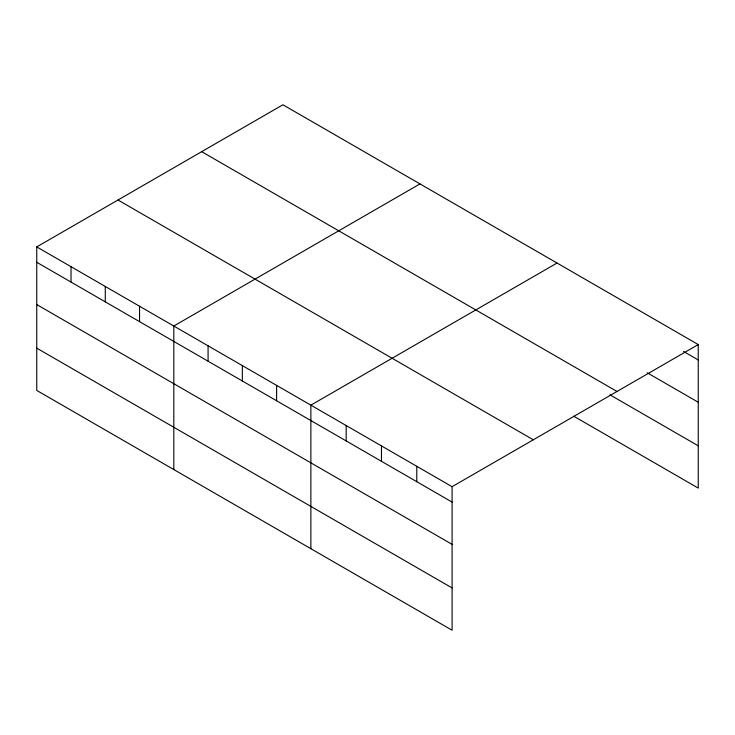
<?xml version="1.0" encoding="UTF-8"?>
<svg xmlns="http://www.w3.org/2000/svg" width="735" height="735" viewBox="0 0 735 735"><rect width="100%" height="100%" fill="white"/><g stroke="black" fill="none" stroke-linecap="round" stroke-linejoin="round"><path stroke-width="1.1" d="M452.089 544.369L452.089 486.689L36.75 246.905L36.75 390.432L452.089 630.226L452.089 544.369L36.75 304.575M573.704 416.194L698.25 488.095L698.25 344.568L282.911 104.774L36.75 246.905M419.979 183.906L173.809 326.028L173.809 469.564M557.038 263.038L310.868 405.16L310.868 548.696M452.089 486.689L698.25 344.568M683.541 351.468L698.25 359.957M647.259 372.801L698.25 402.247M201.684 151.676L617.014 391.47M609.995 394.86L698.25 445.814M117.986 200.003L533.316 439.787M36.75 262.294L452.089 502.079M36.75 348.142L452.089 587.936M416.782 466.312L416.782 481.701M381.474 445.924L381.474 461.314M346.176 425.547L346.176 440.936M276.608 385.379L276.608 400.768M242.339 365.598L242.339 380.987M208.078 345.817L208.078 361.207M139.549 306.247L139.549 321.636M105.28 286.466L105.28 301.855M71.019 266.686L71.019 282.075"/></g></svg>
